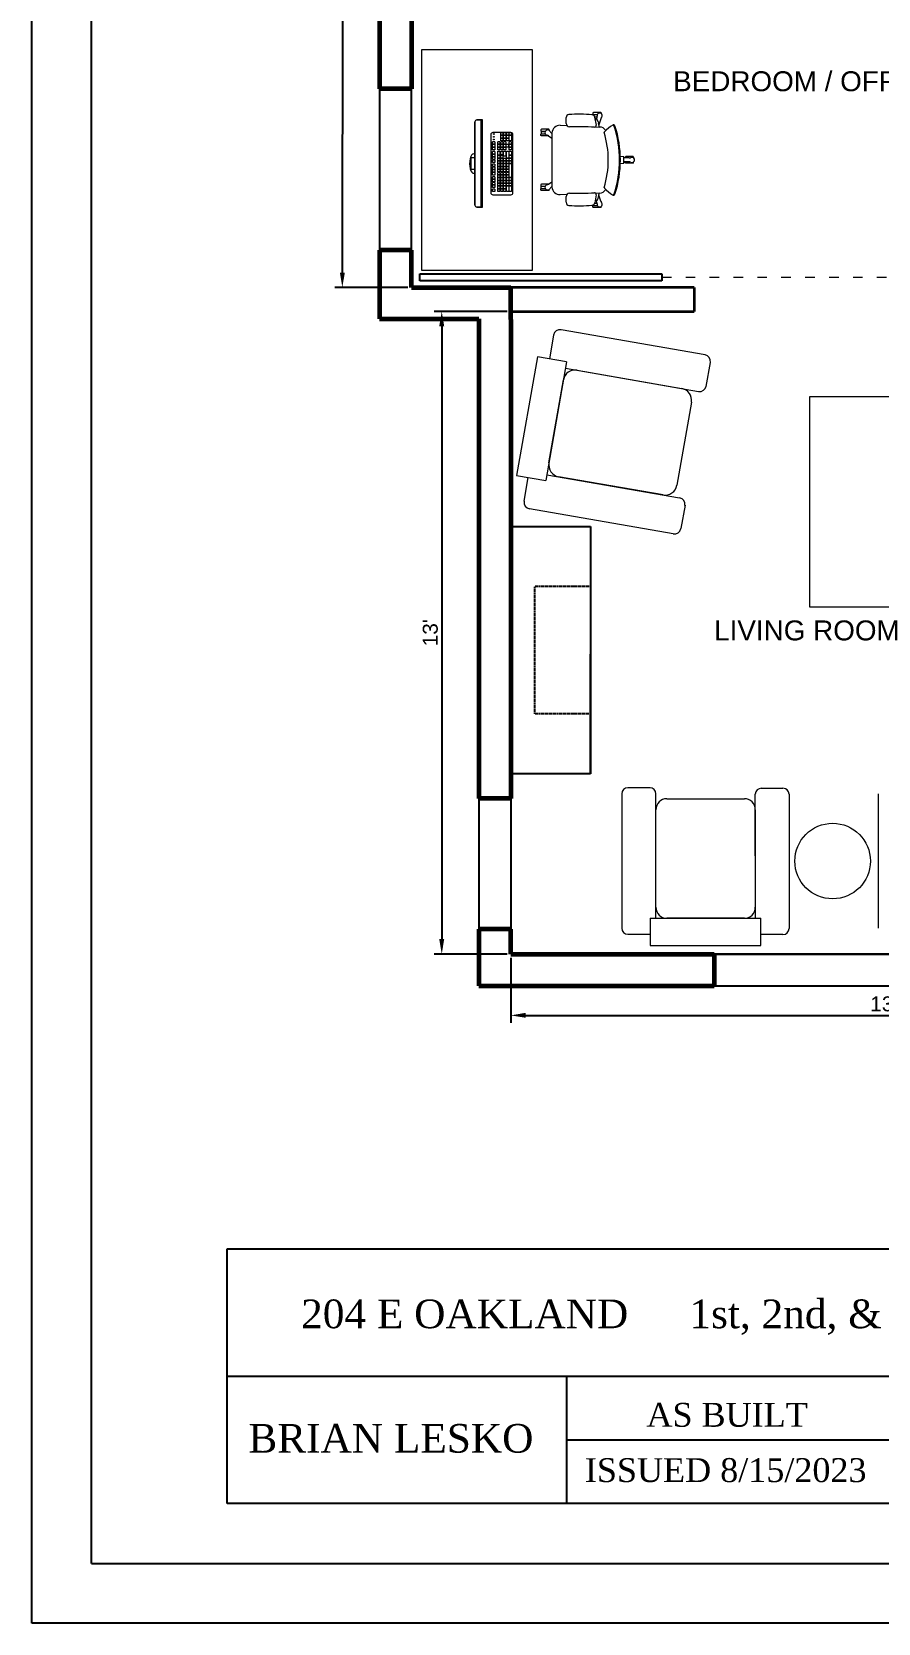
# Model space of a CAD drawing. Header units: millimetres. Extents: x 148 to 2418, y -847 to 707.
# Drawn here: x 151.8 to 364.2, y -847.5 to -448.2 of the extents above; entities that cross this region are included whole.
import ezdxf

# ---------------------------------------------------------------- set-up
doc = ezdxf.new("R2010")
doc.units = ezdxf.units.MM
doc.linetypes.add('ACAD_ISO03W100', pattern=[30, 12, -18])
for name, color, linetype in [('A-DECK-LITE', 250, 'Continuous'), ('A-DETL-FINE', 250, 'Continuous'), ('A-DETL-LITE', 250, 'Continuous'), ('A-DIMS-CRIT', 250, 'Continuous'), ('A-ROOM-NAME', 250, 'Continuous'), ('A-WALL-EXTR-HEVY', 250, 'Continuous'), ('A-WALL-INTR-MEDM', 250, 'Continuous'), ('Title Blocks', 250, 'Continuous')]:
    doc.layers.add(name, color=color, linetype=linetype)
doc.styles.get("Standard").update_dxf_attribs({"font": 'Arial.ttf'})
doc.dimstyles.new('ISO-25', dxfattribs={"dimtxt": 2.5, "dimasz": 2.5, "dimexe": 1.25, "dimexo": 0.625, "dimtad": 1, "dimtxsty": 'Standard', "dimcen": 2.5, "dimadec": 0, "dimazin": 0, "dimtfac": 1, "dimtmove": 0, "dimatfit": 3, "dimfxl": 1, "dimarcsym": 0})

# ---------------------------------------------------------------- blocks, each defined once
blk = doc.blocks.new('*D19')
at = {"layer": 'A-DIMS-CRIT', "color": 0, "lineweight": -2, "transparency": 16777216}
for p, q in [((246.16, -337.07), (227.86, -337.07)), ((229.74, -340.82), (229.73, -508.56)), ((246.15, -512.31), (227.86, -512.31))]:
    blk.add_line(p, q, dxfattribs=at)
at = {"layer": 'A-DIMS-CRIT', "color": 0, "transparency": 16777216}
for points in [[(229.11, -340.82), (230.36, -340.82), (229.74, -337.07)], [(229.11, -508.56), (230.36, -508.56), (229.73, -512.31)]]:
    blk.add_solid(points, dxfattribs=at)
at = {"layer": 'Defpoints', "color": 0, "transparency": 16777216}
for p in [(247.1, -337.07), (229.73, -512.31), (247.09, -512.31)]:
    blk.add_point(p, dxfattribs=at)
at = {"layer": 'A-DIMS-CRIT', "color": 0, "transparency": 16777216, "insert": (226.88, -424.69), "char_height": 3.75, "attachment_point": 5, "rotation": 89.9979}
blk.add_mtext("13'", dxfattribs=at)
blk = doc.blocks.new('*D21')
at = {"layer": 'A-DIMS-CRIT', "color": 0, "lineweight": -2, "transparency": 16777216}
for p, q in [((271.08, -518.31), (252.8, -518.31)), ((254.68, -522.06), (254.68, -675.83)), ((271.08, -679.58), (252.8, -679.58))]:
    blk.add_line(p, q, dxfattribs=at)
at = {"layer": 'A-DIMS-CRIT', "color": 0, "transparency": 16777216}
for points in [[(254.05, -522.06), (255.3, -522.06), (254.68, -518.31)], [(254.05, -675.83), (255.3, -675.83), (254.68, -679.58)]]:
    blk.add_solid(points, dxfattribs=at)
at = {"layer": 'Defpoints', "color": 0, "transparency": 16777216}
for p in [(272.02, -518.31), (254.68, -679.58), (272.02, -679.58)]:
    blk.add_point(p, dxfattribs=at)
at = {"layer": 'A-DIMS-CRIT', "color": 0, "transparency": 16777216, "insert": (251.82, -598.95), "char_height": 3.75, "attachment_point": 5, "rotation": 90}
blk.add_mtext("13'", dxfattribs=at)
blk = doc.blocks.new('*D22')
at = {"layer": 'A-DIMS-CRIT', "color": 0, "lineweight": -2, "transparency": 16777216}
for p, q in [((272.02, -680.52), (272.02, -696.82)), ((459.24, -680.52), (459.24, -696.82)), ((275.77, -694.95), (455.49, -694.95))]:
    blk.add_line(p, q, dxfattribs=at)
at = {"layer": 'A-DIMS-CRIT', "color": 0, "transparency": 16777216}
for points in [[(275.77, -694.32), (275.77, -695.57), (272.02, -694.95)], [(455.49, -694.32), (455.49, -695.57), (459.24, -694.95)]]:
    blk.add_solid(points, dxfattribs=at)
at = {"layer": 'Defpoints', "color": 0, "transparency": 16777216}
for p in [(272.02, -679.58), (459.24, -679.58), (459.24, -694.95)]:
    blk.add_point(p, dxfattribs=at)
at = {"layer": 'A-DIMS-CRIT', "color": 0, "transparency": 16777216, "insert": (365.63, -692.09), "char_height": 3.75, "attachment_point": 5}
blk.add_mtext("13'", dxfattribs=at)

msp = doc.modelspace()

# ---------------------------------------------------------------- linework, layer by layer
at = {"layer": 'A-DECK-LITE'}
msp.add_line((383.302, -679.584), (322.742, -679.584), dxfattribs=at)
at = {"layer": 'A-DECK-LITE', "lineweight": 5}
msp.add_line((284.039, -687.584), (323.022, -687.584), dxfattribs=at)
at = {"layer": 'A-DETL-FINE', "lineweight": 9}
for p, q in [((249.65, -508.09), (249.65, -452.567)), ((249.65, -452.567), (277.412, -452.567)), ((277.412, -452.567), (277.412, -508.09)), ((262.999, -470.773), (262.999, -491.625)), ((264.56, -470.252), (263.52, -470.252)), ((264.56, -492.146), (264.56, -470.252)), ((267, -473.962), (267, -488.537)), ((272.031, -473.441), (267.52, -473.441)), ((269.478, -474.109), (269.478, -473.497)), ((270.026, -473.497), (269.478, -473.497)), ((270.026, -474.109), (269.478, -474.109)), ((269.478, -474.808), (269.478, -474.197)), ((270.026, -474.197), (269.478, -474.197)), ((270.026, -474.808), (269.478, -474.808)), ((269.478, -475.51), (269.478, -474.898)), ((270.026, -474.898), (269.478, -474.898)), ((270.026, -473.497), (270.026, -474.109)), ((270.026, -474.197), (270.026, -474.808)), ((270.026, -474.898), (270.026, -475.51)), ((270.202, -474.109), (270.202, -473.497)), ((270.751, -473.497), (270.202, -473.497)), ((270.751, -474.109), (270.202, -474.109)), ((270.202, -474.808), (270.202, -474.197)), ((270.751, -474.197), (270.202, -474.197)), ((270.751, -474.808), (270.202, -474.808)), ((270.202, -475.51), (270.202, -474.898)), ((270.751, -474.898), (270.202, -474.898)), ((270.751, -473.497), (270.751, -474.109)), ((270.751, -474.197), (270.751, -474.808)), ((270.751, -474.898), (270.751, -475.51)), ((270.942, -474.109), (270.942, -473.497)), ((271.491, -473.497), (270.942, -473.497)), ((271.491, -474.109), (270.942, -474.109)), ((270.942, -474.808), (270.942, -474.197)), ((271.491, -474.197), (270.942, -474.197)), ((271.491, -474.808), (270.942, -474.808)), ((270.942, -475.51), (270.942, -474.898)), ((271.491, -474.898), (270.942, -474.898)), ((271.491, -473.497), (271.491, -474.109)), ((271.491, -474.197), (271.491, -474.808)), ((271.491, -474.898), (271.491, -475.51)), ((271.596, -474.109), (271.596, -473.497)), ((272.145, -473.497), (271.596, -473.497)), ((272.145, -474.109), (271.596, -474.109)), ((271.596, -475.51), (271.596, -474.197)), ((272.145, -474.197), (271.596, -474.197)), ((271.596, -475.51), (271.596, -474.898)), ((272.145, -473.497), (272.145, -474.109)), ((272.145, -474.197), (272.145, -475.51)), ((272.145, -474.898), (272.145, -475.51)), ((272.552, -488.537), (272.552, -473.962)), ((262.697, -478.74), (262.999, -478.74)), ((267.448, -476.368), (267.448, -475.756)), ((267.997, -475.756), (267.448, -475.756)), ((267.997, -476.368), (267.448, -476.368)), ((267.997, -476.368), (267.448, -476.368)), ((267.448, -477.069), (267.448, -476.457)), ((267.997, -476.457), (267.448, -476.457)), ((267.997, -477.069), (267.448, -477.069)), ((267.997, -477.069), (267.448, -477.069)), ((267.448, -477.77), (267.448, -477.159)), ((267.997, -477.159), (267.448, -477.159)), ((267.997, -477.77), (267.448, -477.77)), ((267.997, -477.77), (267.448, -477.77)), ((267.452, -478.84), (267.452, -478.228)), ((268.001, -478.228), (267.452, -478.228)), ((268.001, -478.84), (267.452, -478.84)), ((268.001, -478.84), (267.452, -478.84)), ((267.452, -479.542), (267.452, -478.93)), ((268.001, -478.93), (267.452, -478.93)), ((267.997, -475.756), (267.997, -476.368)), ((267.997, -476.457), (267.997, -477.069)), ((267.997, -477.159), (267.997, -477.77)), ((268.001, -478.228), (268.001, -478.84)), ((268.001, -478.93), (268.001, -479.542)), ((268.723, -476.368), (268.723, -475.756)), ((269.272, -475.756), (268.723, -475.756)), ((269.272, -476.368), (268.723, -476.368)), ((269.272, -476.368), (268.723, -476.368)), ((268.723, -477.069), (268.723, -476.457)), ((269.272, -476.457), (268.723, -476.457)), ((269.272, -477.069), (268.723, -477.069)), ((269.272, -477.069), (268.723, -477.069)), ((268.723, -477.77), (268.723, -477.159)), ((269.272, -477.159), (268.723, -477.159)), ((269.272, -477.77), (268.723, -477.77)), ((269.272, -477.77), (268.723, -477.77)), ((269.272, -475.756), (269.272, -476.368)), ((269.272, -476.457), (269.272, -477.069)), ((269.272, -477.159), (269.272, -477.77)), ((270.026, -475.51), (269.478, -475.51)), ((269.478, -476.368), (269.478, -475.756)), ((270.026, -475.756), (269.478, -475.756)), ((270.026, -476.368), (269.478, -476.368)), ((270.026, -476.368), (269.478, -476.368)), ((269.478, -477.069), (269.478, -476.457)), ((270.026, -476.457), (269.478, -476.457)), ((270.026, -477.069), (269.478, -477.069)), ((270.026, -477.069), (269.478, -477.069)), ((269.478, -477.77), (269.478, -477.159)), ((270.026, -477.159), (269.478, -477.159)), ((270.026, -477.77), (269.478, -477.77)), ((270.026, -477.77), (269.478, -477.77)), ((269.483, -478.998), (269.483, -478.1)), ((269.483, -478.1), (270.032, -478.1)), ((270.032, -478.998), (269.483, -478.998)), ((270.026, -475.756), (270.026, -476.368)), ((270.026, -476.457), (270.026, -477.069)), ((270.026, -477.159), (270.026, -477.77)), ((270.032, -478.1), (270.032, -478.998)), ((270.751, -475.51), (270.202, -475.51)), ((270.202, -476.368), (270.202, -475.756)), ((270.751, -475.756), (270.202, -475.756)), ((270.751, -476.368), (270.202, -476.368)), ((270.751, -476.368), (270.202, -476.368)), ((270.202, -477.069), (270.202, -476.457)), ((270.751, -476.457), (270.202, -476.457)), ((270.751, -477.069), (270.202, -477.069)), ((270.751, -477.069), (270.202, -477.069)), ((270.202, -477.77), (270.202, -477.159)), ((270.751, -477.159), (270.202, -477.159)), ((270.751, -477.77), (270.202, -477.77)), ((270.751, -477.77), (270.202, -477.77)), ((270.207, -479.392), (270.207, -478.1)), ((270.207, -478.1), (270.757, -478.1)), ((270.751, -475.756), (270.751, -476.368)), ((270.751, -476.457), (270.751, -477.069)), ((270.751, -477.159), (270.751, -477.77)), ((270.757, -478.1), (270.757, -479.392)), ((270.872, -477.069), (270.872, -476.457)), ((271.42, -476.457), (270.872, -476.457)), ((271.42, -477.069), (270.872, -477.069)), ((271.42, -477.069), (270.872, -477.069)), ((271.491, -475.51), (270.942, -475.51)), ((270.947, -479.831), (270.947, -478.1)), ((270.947, -478.1), (271.491, -478.1)), ((271.42, -476.457), (271.42, -477.069)), ((271.491, -478.1), (271.491, -479.831)), ((272.145, -475.51), (271.596, -475.51)), ((271.596, -476.368), (271.596, -475.756)), ((272.145, -475.756), (271.596, -475.756)), ((272.145, -476.368), (271.596, -476.368)), ((272.145, -476.368), (271.596, -476.368)), ((271.596, -477.77), (271.596, -477.159)), ((272.145, -477.159), (271.596, -477.159)), ((272.145, -477.77), (271.596, -477.77)), ((272.145, -477.77), (271.596, -477.77)), ((271.598, -477.069), (271.598, -476.457)), ((272.147, -476.457), (271.598, -476.457)), ((272.147, -477.069), (271.598, -477.069)), ((272.147, -477.069), (271.598, -477.069)), ((271.6, -479.128), (271.6, -478.1)), ((272.149, -479.128), (271.6, -479.128)), ((271.605, -478.1), (272.149, -478.1)), ((272.145, -475.756), (272.145, -476.368)), ((272.145, -477.159), (272.145, -477.77)), ((272.147, -476.457), (272.147, -477.069)), ((272.149, -478.1), (272.149, -479.128)), ((268.001, -479.542), (267.452, -479.542)), ((268.001, -479.542), (267.452, -479.542)), ((267.452, -481.997), (267.452, -481.385)), ((268.001, -481.385), (267.452, -481.385)), ((268.001, -481.997), (267.452, -481.997)), ((268.001, -481.997), (267.452, -481.997)), ((267.452, -482.699), (267.452, -482.087)), ((268.001, -482.087), (267.452, -482.087)), ((268.001, -482.699), (267.452, -482.699)), ((268.001, -482.699), (267.452, -482.699)), ((267.452, -483.4), (267.452, -482.788)), ((268.001, -482.788), (267.452, -482.788)), ((267.454, -480.243), (267.454, -479.631)), ((268.003, -479.631), (267.454, -479.631)), ((268.003, -480.243), (267.454, -480.243)), ((268.003, -480.243), (267.454, -480.243)), ((267.454, -480.944), (267.454, -480.332)), ((268.003, -480.332), (267.454, -480.332)), ((268.003, -480.944), (267.454, -480.944)), ((268.003, -480.944), (267.454, -480.944)), ((268.001, -481.385), (268.001, -481.997)), ((268.001, -482.087), (268.001, -482.699)), ((268.001, -482.788), (268.001, -483.4)), ((268.003, -479.631), (268.003, -480.243)), ((268.003, -480.332), (268.003, -480.944)), ((268.723, -479.831), (268.723, -479.219)), ((269.272, -479.219), (268.723, -479.219)), ((269.272, -479.831), (268.723, -479.831)), ((269.272, -479.831), (268.723, -479.831)), ((268.723, -480.532), (268.723, -479.92)), ((269.272, -479.92), (268.723, -479.92)), ((269.272, -480.532), (268.723, -480.532)), ((269.272, -480.532), (268.723, -480.532)), ((268.723, -481.234), (268.723, -480.622)), ((269.272, -480.622), (268.723, -480.622)), ((269.272, -481.234), (268.723, -481.234)), ((269.272, -481.234), (268.723, -481.234)), ((268.723, -481.935), (268.723, -481.323)), ((269.272, -481.323), (268.723, -481.323)), ((269.272, -481.935), (268.723, -481.935)), ((269.272, -481.935), (268.723, -481.935)), ((268.723, -482.636), (268.723, -482.024)), ((269.272, -482.024), (268.723, -482.024)), ((269.272, -482.636), (268.723, -482.636)), ((269.272, -482.636), (268.723, -482.636)), ((268.723, -483.337), (268.723, -482.726)), ((269.272, -482.726), (268.723, -482.726)), ((269.272, -479.219), (269.272, -479.831)), ((269.272, -479.92), (269.272, -480.532)), ((269.272, -480.622), (269.272, -481.234)), ((269.272, -481.323), (269.272, -481.935)), ((269.272, -482.024), (269.272, -482.636)), ((269.272, -482.726), (269.272, -483.337)), ((269.478, -479.831), (269.478, -479.219)), ((270.026, -479.219), (269.478, -479.219)), ((270.026, -479.831), (269.478, -479.831)), ((270.026, -479.831), (269.478, -479.831)), ((269.478, -480.532), (269.478, -479.92)), ((270.026, -479.92), (269.478, -479.92)), ((270.026, -480.532), (269.478, -480.532)), ((270.026, -480.532), (269.478, -480.532)), ((269.478, -481.234), (269.478, -480.622)), ((270.026, -480.622), (269.478, -480.622)), ((270.026, -481.234), (269.478, -481.234)), ((270.026, -481.234), (269.478, -481.234)), ((269.478, -481.935), (269.478, -481.323)), ((270.026, -481.323), (269.478, -481.323)), ((270.026, -481.935), (269.478, -481.935)), ((270.026, -481.935), (269.478, -481.935)), ((269.478, -482.636), (269.478, -482.024)), ((270.026, -482.024), (269.478, -482.024)), ((270.026, -482.636), (269.478, -482.636)), ((270.026, -482.636), (269.478, -482.636)), ((269.478, -483.337), (269.478, -482.726)), ((270.026, -482.726), (269.478, -482.726)), ((270.026, -479.219), (270.026, -479.831)), ((270.026, -479.92), (270.026, -480.532)), ((270.026, -480.622), (270.026, -481.234)), ((270.026, -481.323), (270.026, -481.935)), ((270.026, -482.024), (270.026, -482.636)), ((270.026, -482.726), (270.026, -483.337)), ((270.202, -480.532), (270.202, -479.92)), ((270.751, -479.92), (270.202, -479.92)), ((270.751, -480.532), (270.202, -480.532)), ((270.751, -480.532), (270.202, -480.532)), ((270.202, -481.234), (270.202, -480.622)), ((270.751, -480.622), (270.202, -480.622)), ((270.751, -481.234), (270.202, -481.234)), ((270.751, -481.234), (270.202, -481.234)), ((270.202, -481.935), (270.202, -481.323)), ((270.751, -481.323), (270.202, -481.323)), ((270.751, -481.935), (270.202, -481.935)), ((270.751, -481.935), (270.202, -481.935)), ((270.202, -482.636), (270.202, -482.024)), ((270.751, -482.024), (270.202, -482.024)), ((270.751, -482.636), (270.202, -482.636)), ((270.751, -482.636), (270.202, -482.636)), ((270.202, -483.337), (270.202, -482.726)), ((270.751, -482.726), (270.202, -482.726)), ((270.757, -479.392), (270.207, -479.392)), ((270.751, -479.92), (270.751, -480.532)), ((270.751, -480.622), (270.751, -481.234)), ((270.751, -481.323), (270.751, -481.935)), ((270.751, -482.024), (270.751, -482.636)), ((270.751, -482.726), (270.751, -483.337)), ((270.942, -480.532), (270.942, -479.92)), ((271.491, -479.92), (270.942, -479.92)), ((271.491, -480.532), (270.942, -480.532)), ((271.491, -480.532), (270.942, -480.532)), ((270.942, -481.234), (270.942, -480.622)), ((271.491, -480.622), (270.942, -480.622)), ((271.491, -481.234), (270.942, -481.234)), ((271.491, -481.234), (270.942, -481.234)), ((270.942, -481.935), (270.942, -481.323)), ((271.491, -481.323), (270.942, -481.323)), ((271.491, -481.935), (270.942, -481.935)), ((271.491, -481.935), (270.942, -481.935)), ((270.942, -482.636), (270.942, -482.024)), ((271.491, -482.024), (270.942, -482.024)), ((271.491, -482.636), (270.942, -482.636)), ((271.491, -482.636), (270.942, -482.636)), ((270.942, -483.337), (270.942, -482.726)), ((271.491, -482.726), (270.942, -482.726)), ((271.491, -479.831), (270.947, -479.831)), ((271.491, -479.92), (271.491, -480.532)), ((271.491, -480.622), (271.491, -481.234)), ((271.491, -481.323), (271.491, -481.935)), ((271.491, -482.024), (271.491, -482.636)), ((271.491, -482.726), (271.491, -483.337)), ((271.6, -479.831), (271.6, -479.219)), ((272.149, -479.219), (271.6, -479.219)), ((272.149, -479.831), (271.6, -479.831)), ((272.149, -479.831), (271.6, -479.831)), ((271.6, -480.532), (271.6, -479.92)), ((272.149, -479.92), (271.6, -479.92)), ((272.149, -480.532), (271.6, -480.532)), ((272.149, -480.532), (271.6, -480.532)), ((271.6, -481.234), (271.6, -480.622)), ((272.149, -480.622), (271.6, -480.622)), ((272.149, -481.234), (271.6, -481.234)), ((272.149, -481.234), (271.6, -481.234)), ((271.6, -484.74), (271.6, -481.323)), ((272.149, -481.323), (271.6, -481.323)), ((271.6, -482.636), (271.6, -482.024)), ((271.6, -483.337), (271.6, -482.726)), ((272.149, -479.831), (271.605, -479.831)), ((272.149, -479.219), (272.149, -479.831)), ((272.149, -479.219), (272.149, -479.831)), ((272.149, -479.92), (272.149, -480.532)), ((272.149, -480.622), (272.149, -481.234)), ((272.149, -481.323), (272.149, -484.74)), ((272.149, -482.024), (272.149, -482.636)), ((272.149, -482.726), (272.149, -483.337)), ((262.716, -483.65), (262.999, -483.65)), ((268.001, -483.4), (267.452, -483.4)), ((268.001, -483.4), (267.452, -483.4)), ((267.452, -484.101), (267.452, -483.489)), ((268.001, -483.489), (267.452, -483.489)), ((268.001, -484.101), (267.452, -484.101)), ((268.001, -484.101), (267.452, -484.101)), ((267.452, -485.141), (267.452, -484.529)), ((268.001, -484.529), (267.452, -484.529)), ((268.001, -485.141), (267.452, -485.141)), ((268.001, -485.141), (267.452, -485.141)), ((267.452, -485.843), (267.452, -485.231)), ((268.001, -485.231), (267.452, -485.231)), ((268.001, -485.843), (267.452, -485.843)), ((268.001, -485.843), (267.452, -485.843)), ((267.452, -486.544), (267.452, -485.932)), ((268.001, -485.932), (267.452, -485.932)), ((268.001, -486.544), (267.452, -486.544)), ((268.001, -486.544), (267.452, -486.544)), ((267.452, -487.245), (267.452, -486.633)), ((268.001, -486.633), (267.452, -486.633)), ((268.001, -483.489), (268.001, -484.101)), ((268.001, -484.529), (268.001, -485.141)), ((268.001, -485.231), (268.001, -485.843)), ((268.001, -485.932), (268.001, -486.544)), ((268.001, -486.633), (268.001, -487.245)), ((269.272, -483.337), (268.723, -483.337)), ((269.272, -483.337), (268.723, -483.337)), ((268.723, -484.039), (268.723, -483.427)), ((269.272, -483.427), (268.723, -483.427)), ((269.272, -484.039), (268.723, -484.039)), ((269.272, -484.039), (268.723, -484.039)), ((268.723, -484.74), (268.723, -484.128)), ((269.272, -484.128), (268.723, -484.128)), ((269.272, -484.74), (268.723, -484.74)), ((269.272, -484.74), (268.723, -484.74)), ((268.723, -485.441), (268.723, -484.829)), ((269.272, -484.829), (268.723, -484.829)), ((269.272, -485.441), (268.723, -485.441)), ((269.272, -485.441), (268.723, -485.441)), ((268.723, -486.143), (268.723, -485.531)), ((269.272, -485.531), (268.723, -485.531)), ((269.272, -486.143), (268.723, -486.143)), ((269.272, -486.143), (268.723, -486.143)), ((268.723, -486.844), (268.723, -486.232)), ((269.272, -486.232), (268.723, -486.232)), ((269.272, -486.844), (268.723, -486.844)), ((269.272, -486.844), (268.723, -486.844)), ((268.723, -487.545), (268.723, -486.933)), ((269.272, -486.933), (268.723, -486.933)), ((269.272, -483.427), (269.272, -484.039)), ((269.272, -484.128), (269.272, -484.74)), ((269.272, -484.829), (269.272, -485.441)), ((269.272, -485.531), (269.272, -486.143)), ((269.272, -486.232), (269.272, -486.844)), ((269.272, -486.933), (269.272, -487.545)), ((270.026, -483.337), (269.478, -483.337)), ((270.026, -483.337), (269.478, -483.337)), ((269.478, -484.039), (269.478, -483.427)), ((270.026, -483.427), (269.478, -483.427)), ((270.026, -484.039), (269.478, -484.039)), ((270.026, -484.039), (269.478, -484.039)), ((269.478, -484.74), (269.478, -484.128)), ((270.026, -484.128), (269.478, -484.128)), ((270.026, -484.74), (269.478, -484.74)), ((270.026, -484.74), (269.478, -484.74)), ((269.478, -485.441), (269.478, -484.829)), ((270.026, -484.829), (269.478, -484.829)), ((270.026, -485.441), (269.478, -485.441)), ((270.026, -485.441), (269.478, -485.441)), ((269.478, -486.143), (269.478, -485.531)), ((270.026, -485.531), (269.478, -485.531)), ((270.026, -486.143), (269.478, -486.143)), ((270.026, -486.143), (269.478, -486.143)), ((269.478, -486.844), (269.478, -486.232)), ((270.026, -486.232), (269.478, -486.232)), ((270.026, -486.844), (269.478, -486.844)), ((270.026, -486.844), (269.478, -486.844)), ((269.478, -487.545), (269.478, -486.933)), ((270.026, -486.933), (269.478, -486.933)), ((270.026, -483.427), (270.026, -484.039)), ((270.026, -484.128), (270.026, -484.74)), ((270.026, -484.829), (270.026, -485.441)), ((270.026, -485.531), (270.026, -486.143)), ((270.026, -486.232), (270.026, -486.844)), ((270.026, -486.933), (270.026, -487.545)), ((270.751, -483.337), (270.202, -483.337)), ((270.751, -483.337), (270.202, -483.337)), ((270.202, -484.039), (270.202, -483.427)), ((270.751, -483.427), (270.202, -483.427)), ((270.751, -484.039), (270.202, -484.039)), ((270.751, -484.039), (270.202, -484.039)), ((270.202, -484.74), (270.202, -484.128)), ((270.751, -484.128), (270.202, -484.128)), ((270.751, -484.74), (270.202, -484.74)), ((270.751, -484.74), (270.202, -484.74)), ((270.202, -485.441), (270.202, -484.829)), ((270.751, -484.829), (270.202, -484.829)), ((270.751, -485.441), (270.202, -485.441)), ((270.751, -485.441), (270.202, -485.441)), ((270.202, -486.143), (270.202, -485.531)), ((270.751, -485.531), (270.202, -485.531)), ((270.751, -486.143), (270.202, -486.143)), ((270.751, -486.143), (270.202, -486.143)), ((270.202, -486.844), (270.202, -486.232)), ((270.751, -486.232), (270.202, -486.232)), ((270.751, -486.844), (270.202, -486.844)), ((270.751, -486.844), (270.202, -486.844)), ((270.202, -487.545), (270.202, -486.933)), ((270.751, -486.933), (270.202, -486.933)), ((270.751, -483.427), (270.751, -484.039)), ((270.751, -484.128), (270.751, -484.74)), ((270.751, -484.829), (270.751, -485.441)), ((270.751, -485.531), (270.751, -486.143)), ((270.751, -486.232), (270.751, -486.844)), ((270.751, -486.933), (270.751, -487.545)), ((271.491, -483.337), (270.942, -483.337)), ((271.491, -483.337), (270.942, -483.337)), ((270.942, -484.039), (270.942, -483.427)), ((271.491, -483.427), (270.942, -483.427)), ((271.491, -484.039), (270.942, -484.039)), ((271.491, -484.039), (270.942, -484.039)), ((270.942, -484.74), (270.942, -484.128)), ((271.491, -484.128), (270.942, -484.128)), ((271.491, -484.74), (270.942, -484.74)), ((271.491, -484.74), (270.942, -484.74)), ((270.942, -485.441), (270.942, -484.829)), ((271.491, -484.829), (270.942, -484.829)), ((271.491, -485.441), (270.942, -485.441)), ((271.491, -485.441), (270.942, -485.441)), ((270.942, -486.143), (270.942, -485.531)), ((271.491, -485.531), (270.942, -485.531)), ((271.491, -486.143), (270.942, -486.143)), ((271.491, -486.143), (270.942, -486.143)), ((270.942, -486.844), (270.942, -486.232)), ((271.491, -486.232), (270.942, -486.232)), ((271.491, -486.844), (270.942, -486.844)), ((271.491, -486.844), (270.942, -486.844)), ((270.942, -488.247), (270.942, -486.933)), ((270.942, -487.545), (270.942, -486.933)), ((271.491, -486.933), (270.942, -486.933)), ((271.491, -483.427), (271.491, -484.039)), ((271.491, -484.128), (271.491, -484.74)), ((271.491, -484.829), (271.491, -485.441)), ((271.491, -485.531), (271.491, -486.143)), ((271.491, -486.232), (271.491, -486.844)), ((271.491, -486.933), (271.491, -488.247)), ((271.491, -486.933), (271.491, -487.545)), ((271.6, -484.039), (271.6, -483.427)), ((271.6, -484.74), (271.6, -484.128)), ((272.149, -484.74), (271.6, -484.74)), ((272.149, -484.74), (271.6, -484.74)), ((271.6, -485.441), (271.6, -484.829)), ((272.149, -484.829), (271.6, -484.829)), ((272.149, -485.441), (271.6, -485.441)), ((272.149, -485.441), (271.6, -485.441)), ((271.6, -486.143), (271.6, -485.531)), ((272.149, -485.531), (271.6, -485.531)), ((272.149, -486.143), (271.6, -486.143)), ((272.149, -486.143), (271.6, -486.143)), ((271.6, -486.844), (271.6, -486.232)), ((272.149, -486.232), (271.6, -486.232)), ((272.149, -486.844), (271.6, -486.844)), ((272.149, -486.844), (271.6, -486.844)), ((271.6, -488.247), (271.6, -486.933)), ((271.6, -487.545), (271.6, -486.933)), ((272.149, -486.933), (271.6, -486.933)), ((272.149, -483.427), (272.149, -484.039)), ((272.149, -484.128), (272.149, -484.74)), ((272.149, -484.829), (272.149, -485.441)), ((272.149, -485.531), (272.149, -486.143)), ((272.149, -486.232), (272.149, -486.844)), ((272.149, -486.933), (272.149, -488.247)), ((272.149, -486.933), (272.149, -487.545)), ((268.001, -487.245), (267.452, -487.245)), ((268.001, -487.245), (267.452, -487.245)), ((267.452, -488.247), (267.452, -487.635)), ((268.001, -487.635), (267.452, -487.635)), ((268.001, -488.247), (267.452, -488.247)), ((267.52, -489.058), (272.031, -489.058)), ((268.001, -487.635), (268.001, -488.247)), ((269.272, -487.545), (268.723, -487.545)), ((269.272, -487.545), (268.723, -487.545)), ((268.723, -488.247), (268.723, -487.635)), ((269.272, -487.635), (268.723, -487.635)), ((269.272, -488.247), (268.723, -488.247)), ((269.272, -487.635), (269.272, -488.247)), ((270.026, -487.545), (269.478, -487.545)), ((270.026, -487.545), (269.478, -487.545)), ((269.478, -488.247), (269.478, -487.635)), ((270.026, -487.635), (269.478, -487.635)), ((270.026, -488.247), (269.478, -488.247)), ((270.026, -487.635), (270.026, -488.247)), ((270.751, -487.545), (270.202, -487.545)), ((270.751, -487.545), (270.202, -487.545)), ((270.202, -488.247), (270.202, -487.635)), ((270.751, -487.635), (270.202, -487.635)), ((270.751, -488.247), (270.202, -488.247)), ((270.751, -487.635), (270.751, -488.247)), ((271.491, -488.247), (270.942, -488.247)), ((272.149, -488.247), (271.6, -488.247)), ((263.52, -492.146), (264.56, -492.146)), ((277.412, -508.09), (249.65, -508.09)), ((320.751, -529.213), (284.667, -522.906)), ((282.747, -524.255), (281.705, -530.215)), ((278.682, -529.686), (273.478, -559.461)), ((285.999, -530.965), (278.682, -529.686)), ((285.999, -530.965), (280.795, -560.74)), ((285.721, -532.553), (319.146, -538.395)), ((288.664, -533.068), (314.895, -537.652)), ((321.051, -537.132), (322.099, -531.132)), ((281.568, -556.33), (285.209, -535.495)), ((317.322, -541.107), (313.681, -561.943)), ((347.048, -592.556), (347.048, -539.63)), ((347.048, -539.63), (377.921, -539.63)), ((273.478, -559.461), (280.795, -560.74)), ((275.356, -565.943), (276.397, -559.983)), ((281.054, -559.29), (314.375, -565.092)), ((310.226, -564.37), (283.995, -559.785)), ((315.735, -566.949), (314.708, -572.82)), ((312.789, -574.169), (276.704, -567.862)), ((377.921, -592.556), (347.048, -592.556)), ((306.989, -637.856), (301.388, -637.856)), ((334.838, -637.951), (340.318, -637.952)), ((299.863, -639.382), (299.863, -673.064)), ((308.434, -670.582), (308.434, -639.382)), ((311.179, -640.604), (330.628, -640.604)), ((333.39, -670.577), (333.371, -639.477)), ((341.843, -639.477), (341.843, -673.16)), ((364.211, -639.382), (364.211, -673.064)), ((308.434, -667.835), (308.434, -643.35)), ((333.373, -643.35), (333.373, -667.835)), ((306.951, -670.582), (334.744, -670.582)), ((306.951, -670.582), (306.951, -677.412)), ((330.628, -670.58), (311.179, -670.58)), ((334.744, -677.412), (334.744, -670.582)), ((301.388, -674.589), (306.951, -674.589)), ((340.318, -674.685), (334.755, -674.685)), ((306.951, -677.412), (334.744, -677.412))]:
    msp.add_line(p, q, dxfattribs=at)
at = {"layer": 'A-DETL-FINE', "lineweight": 9, "ltscale": 2}
for p, q in [((285.942, -471.158), (285.929, -469.696)), ((292.764, -468.374), (292.64, -468.506)), ((292.64, -468.506), (292.64, -468.843)), ((292.64, -468.843), (292.676, -468.879)), ((292.676, -468.879), (293.734, -468.879)), ((292.676, -468.914), (292.676, -469.072)), ((292.676, -468.914), (293.715, -468.914)), ((294.599, -468.375), (292.764, -468.374)), ((293.051, -469.491), (293.675, -469.491)), ((293.061, -469.526), (293.672, -469.526)), ((293.523, -470.03), (293.305, -470.03)), ((293.642, -469.675), (293.489, -470.133)), ((293.934, -470.78), (294.014, -471.106)), ((294.577, -469.978), (294.099, -471.495)), ((294.599, -470.03), (294.56, -470.03)), ((294.722, -468.507), (294.599, -468.375)), ((294.722, -469.898), (294.599, -470.03)), ((294.722, -468.507), (294.722, -468.665)), ((294.722, -469.898), (294.722, -469.74)), ((279.574, -473.815), (279.61, -473.78)), ((279.574, -474.152), (279.574, -473.815)), ((279.698, -474.284), (279.574, -474.152)), ((279.698, -472.628), (279.575, -472.76)), ((279.575, -472.76), (279.575, -473.097)), ((279.575, -473.097), (279.61, -473.132)), ((279.61, -473.132), (280.668, -473.133)), ((279.61, -473.168), (279.61, -473.744)), ((279.61, -473.168), (280.649, -473.168)), ((279.61, -473.744), (280.649, -473.745)), ((279.61, -473.78), (280.668, -473.78)), ((281.533, -472.628), (279.698, -472.628)), ((281.549, -474.284), (279.698, -474.284)), ((281.488, -474.24), (282.34, -474.87)), ((281.657, -472.76), (281.533, -472.628)), ((281.657, -472.76), (281.656, -472.935)), ((282.066, -473.445), (282.34, -473.64)), ((282.34, -473.53), (282.338, -487.127)), ((284.402, -471.628), (286.105, -471.701)), ((293.293, -472.007), (294.289, -472.049)), ((301.739, -479.823), (300.403, -479.811)), ((301.739, -480.806), (300.403, -480.817)), ((300.723, -481.01), (300.723, -480.815)), ((300.847, -481.142), (300.723, -481.01)), ((300.847, -479.486), (300.724, -479.618)), ((300.724, -479.618), (300.724, -479.814)), ((302.682, -479.486), (300.847, -479.486)), ((302.682, -481.142), (300.847, -481.142)), ((302.806, -479.618), (302.682, -479.486)), ((302.805, -481.01), (302.682, -481.142)), ((302.805, -481.01), (302.805, -480.852)), ((302.806, -479.618), (302.806, -479.777)), ((279.696, -486.355), (279.573, -486.487)), ((279.573, -486.487), (279.573, -486.824)), ((279.573, -486.824), (279.608, -486.859)), ((279.608, -486.859), (280.666, -486.86)), ((279.608, -486.895), (280.647, -486.895)), ((279.608, -487.472), (279.608, -486.895)), ((281.547, -486.356), (279.696, -486.355)), ((281.487, -486.4), (282.339, -485.77)), ((282.064, -487.195), (282.338, -487)), ((279.572, -487.542), (279.608, -487.507)), ((279.572, -487.879), (279.572, -487.542)), ((279.696, -488.011), (279.572, -487.879)), ((279.608, -487.472), (280.647, -487.472)), ((279.608, -487.507), (280.666, -487.507)), ((281.531, -488.011), (279.696, -488.011)), ((281.654, -487.879), (281.531, -488.011)), ((281.654, -487.879), (281.654, -487.705)), ((284.399, -489.012), (286.102, -488.94)), ((285.926, -490.945), (285.94, -489.483)), ((293.058, -491.117), (293.669, -491.117)), ((293.291, -488.636), (294.287, -488.594)), ((293.52, -490.613), (293.302, -490.613)), ((293.639, -490.968), (293.486, -490.51)), ((293.931, -489.863), (294.011, -489.538)), ((294.574, -490.665), (294.096, -489.148)), ((294.596, -490.613), (294.557, -490.613)), ((294.719, -490.745), (294.596, -490.613)), ((294.719, -490.745), (294.719, -490.904)), ((292.637, -491.8), (292.672, -491.764)), ((292.637, -492.137), (292.637, -491.8)), ((292.761, -492.269), (292.637, -492.137)), ((292.672, -491.729), (292.672, -491.571)), ((292.672, -491.729), (293.712, -491.729)), ((292.672, -491.764), (293.73, -491.764)), ((294.596, -492.269), (292.761, -492.269)), ((293.048, -491.152), (293.672, -491.152)), ((294.719, -492.137), (294.596, -492.269)), ((294.719, -492.137), (294.719, -491.978))]:
    msp.add_line(p, q, dxfattribs=at)
at = {"layer": 'A-DETL-FINE', "linetype": 'ACAD_ISO03W100', "lineweight": 9, "ltscale": 0.2, "transparency": 33554687}
msp.add_line((309.9, -509.759), (401.755, -509.759), dxfattribs=at)
at = {"layer": 'A-DETL-FINE', "lineweight": 9}
for points in [[(262.999, -491.625), (262.999, -470.773)], [(263.52, -470.252), (264.56, -470.252)], [(293.477, -471.585), (293.069, -469.56)], [(299.502, -481.219), (300.403, -481.087), (300.403, -479.558), (299.502, -479.426)], [(293.474, -489.058), (293.066, -491.083)], [(264.56, -492.146), (263.52, -492.146)]]:
    msp.add_lwpolyline(points, dxfattribs=at)
for points in [[(264.56, -470.252), (264.56, -492.146), (264.929, -492.146), (264.929, -470.252)], [(268.728, -479.118), (268.728, -478.1), (269.278, -478.1), (269.278, -479.118)], [(262.999, -479.687), (262.999, -482.711), (262.056, -482.711), (262.056, -479.687)]]:
    msp.add_lwpolyline(points, close=True, dxfattribs=at)
for centre, radius in [((267.744, -473.809), 0.09), ((267.744, -474.498), 0.09), ((267.744, -475.185), 0.09), ((352.783, -656.236), 9.477)]:
    msp.add_circle(centre, radius, dxfattribs=at)
for centre, radius, start, end in [((263.52, -470.773), 0.521, 90, 180), ((267.52, -473.962), 0.521, 90, 180), ((272.031, -473.962), 0.521, 0, 90), ((267.52, -488.537), 0.521, 180, 270), ((272.031, -488.537), 0.521, 270, 0), ((263.52, -491.625), 0.521, 180, 270), ((284.381, -524.54), 1.659, 80.08678, 170.08678), ((320.466, -530.847), 1.659, 350.08678, 80.08678), ((288.15, -536.009), 2.986, 80.08678, 170.08678), ((314.381, -540.593), 2.986, 350.08678, 80.08678), ((319.432, -536.761), 1.659, 260.08678, 350.08678), ((284.509, -556.844), 2.986, 170.08678, 260.08678), ((310.74, -561.429), 2.986, 260.08678, 350.08678), ((276.99, -566.228), 1.659, 170.08678, 260.08678), ((314.089, -566.726), 1.659, 350.08678, 80.08678), ((313.074, -572.535), 1.659, 260.08678, 350.08678), ((301.388, -639.382), 1.525, 90, 180), ((306.909, -639.382), 1.525, 0, 90), ((334.896, -639.477), 1.525, 90, 180), ((340.318, -639.477), 1.525, 0, 90), ((311.179, -643.35), 2.745, 90, 180), ((330.628, -643.35), 2.745, 0, 90), ((311.179, -667.835), 2.745, 180, 270), ((330.628, -667.835), 2.745, 270, 0), ((301.388, -673.064), 1.525, 180, 270), ((340.318, -673.16), 1.525, 270, 0)]:
    msp.add_arc(centre, radius, start, end, dxfattribs=at)
at = {"layer": 'A-DETL-FINE', "lineweight": 9, "ltscale": 2}
for centre, radius, start, end in [((286.625, -469.623), 0.699, 95.03654, 186.00474), ((286.709, -471.224), 0.769, 175.04182, 270.93164), ((289.063, -498.057), 29.238, 83.3476, 94.90474), ((292.404, -469.694), 0.679, 11.38427, 86.06746), ((292.858, -471.043), 1.107, 13.75015, 74.57903), ((292.98, -469.462), 0.696, 342.20154, 8.70741), ((294.312, -469.202), 0.663, 310.52447, 193.45948), ((286.141, -473.032), 8.104, 7.11894, 13.75015), ((295.237, -470.196), 0.696, 135.27654, 161.78243), ((281.246, -473.456), 0.663, 22.52447, 265.45949), ((281.082, -474.804), 0.696, 54.20154, 80.7074), ((282.477, -472.884), 0.696, 207.27654, 233.78241), ((284.318, -473.606), 1.979, 87.57291, 177.81851), ((287.414, -663.383), 191.391, 88.31383, 90.20718), ((293.062, -471.655), 0.42, 267.63877, 9.61074), ((294.195, -474.123), 2.076, 36.26397, 87.38921), ((272.416, -480.319), 24.054, 343.19676, 16.78717), ((295.927, -473.59), 0.529, 136.96029, 155.59581), ((303.045, -480.288), 10.304, 122.04452, 136.75437), ((297.797, -471.871), 0.385, 21.0959, 124.61874), ((297.588, -471.939), 0.385, 21.0959, 91.3726), ((271.726, -480.318), 27.57, 341.98827, 17.99568), ((271.726, -480.318), 27.791, 341.98827, 17.99568), ((301.737, -479.127), 0.696, 270.20154, 296.70741), ((301.736, -481.501), 0.696, 63.27654, 89.78243), ((302.395, -480.314), 0.663, 238.52447, 121.45948), ((281.244, -487.183), 0.663, 94.52446, 337.45949), ((281.08, -485.836), 0.696, 279.27654, 305.78241), ((284.316, -487.035), 1.979, 182.16543, 272.41103), ((282.475, -487.757), 0.696, 126.20154, 152.7074), ((286.622, -491.018), 0.699, 173.97921, 264.94741), ((286.706, -489.417), 0.769, 89.05231, 184.94213), ((287.465, -297.259), 191.391, 269.77676, 271.67011), ((292.401, -490.949), 0.679, 273.91648, 348.59968), ((293.06, -488.988), 0.42, 350.3732, 92.3452), ((292.856, -489.6), 1.107, 285.40493, 346.23381), ((292.977, -491.181), 0.696, 351.27654, 17.78241), ((294.309, -491.441), 0.663, 166.52446, 49.45948), ((286.139, -487.609), 8.104, 346.23381, 352.86501), ((294.193, -486.538), 2.076, 272.59474, 324.06118), ((295.234, -490.448), 0.696, 198.20154, 224.70741), ((295.925, -487.054), 0.529, 204.38816, 223.02366), ((303.045, -480.357), 10.304, 223.22957, 237.93944), ((297.585, -488.705), 0.385, 268.6113, 338.88805), ((297.795, -488.773), 0.385, 235.36516, 338.88805), ((289.068, -462.585), 29.238, 265.07922, 276.63635)]:
    msp.add_arc(centre, radius, start, end, dxfattribs=at)
at = {"layer": 'A-DETL-FINE', "lineweight": 9}
msp.add_ellipse((262.707, -481.195), major_axis=(-0.009, 2.455), ratio=0.422033, start_param=6.2799588, end_param=9.4843481, dxfattribs=at)
at = {"layer": 'A-DETL-LITE', "lineweight": 25}
for p, q in [((239.09, -462.434), (239.09, -502.934)), ((247.09, -502.934), (247.09, -462.434)), ((249.195, -510.625), (249.195, -508.893)), ((249.195, -508.893), (309.9, -508.893)), ((309.9, -510.625), (249.195, -510.625)), ((309.9, -508.893), (309.9, -510.625)), ((272.022, -572.309), (292.022, -572.309)), ((272.022, -572.309), (292.022, -572.309)), ((292.022, -572.309), (292.022, -634.309)), ((292.022, -572.309), (292.022, -634.309)), ((292.022, -572.309), (292.022, -584.309)), ((292.022, -572.309), (292.022, -588.309)), ((292.022, -572.309), (292.022, -590.309)), ((292.022, -572.309), (292.022, -587.309)), ((292.022, -622.309), (292.022, -604.309)), ((292.022, -634.309), (292.022, -616.309)), ((292.022, -634.309), (292.022, -619.309)), ((292.022, -634.309), (292.022, -622.309)), ((292.022, -634.309), (292.022, -627.449)), ((292.022, -634.309), (272.022, -634.309)), ((292.022, -634.309), (272.022, -634.309)), ((264.022, -640.559), (264.022, -673.334)), ((272.022, -640.559), (272.022, -673.334)), ((323.022, -679.584), (383.022, -679.584)), ((323.022, -687.584), (383.022, -687.584))]:
    msp.add_line(p, q, dxfattribs=at)
at = {"layer": 'A-DETL-LITE', "lineweight": 18}
for p, q in [((309.9, -508.893), (249.195, -508.893)), ((249.195, -508.893), (249.195, -510.625)), ((249.195, -510.625), (309.9, -510.625)), ((309.9, -510.625), (309.9, -508.893))]:
    msp.add_line(p, q, dxfattribs=at)
at = {"layer": 'A-DETL-LITE', "linetype": 'ACAD_ISO03W100', "lineweight": 25, "ltscale": 0.002}
for p, q in [((292.022, -587.309), (278.022, -587.309)), ((278.022, -619.309), (278.022, -587.309)), ((289.022, -587.309), (278.022, -587.309)), ((292.022, -619.309), (278.022, -619.309))]:
    msp.add_line(p, q, dxfattribs=at)
at = {"layer": 'A-WALL-EXTR-HEVY', "lineweight": 60}
for p, q in [((239.09, -386.046), (239.09, -462.434)), ((239.09, -386.046), (239.09, -462.434)), ((247.096, -386.046), (247.09, -462.434)), ((245.056, -462.434), (239.09, -462.434)), ((247.09, -462.434), (239.09, -462.434)), ((239.09, -502.934), (239.09, -520.215)), ((247.09, -502.934), (239.09, -502.934)), ((239.09, -502.934), (239.09, -520.215)), ((247.09, -502.934), (239.09, -502.934)), ((247.09, -512.309), (247.09, -502.934)), ((247.09, -512.309), (247.09, -502.934)), ((247.09, -512.309), (272.022, -512.309)), ((247.09, -512.309), (272.022, -512.309)), ((272.022, -520.309), (272.022, -512.309)), ((272.022, -520.309), (272.022, -512.309)), ((239.09, -520.215), (264.022, -520.215)), ((264.022, -520.215), (264.022, -640.559)), ((272.022, -520.309), (272.022, -634.309)), ((272.022, -520.309), (272.022, -634.309)), ((272.022, -634.309), (272.022, -640.559)), ((272.022, -634.309), (272.022, -640.559)), ((272.022, -640.559), (264.022, -640.559)), ((272.022, -640.559), (264.022, -640.559)), ((264.022, -673.334), (264.022, -687.584)), ((272.022, -673.334), (264.022, -673.334)), ((272.022, -673.334), (264.022, -673.334)), ((272.022, -679.584), (272.022, -673.334)), ((272.022, -679.584), (272.022, -673.334)), ((272.022, -679.584), (323.022, -679.584)), ((272.022, -679.584), (323.022, -679.584)), ((323.022, -679.584), (323.022, -687.584)), ((323.022, -679.584), (323.022, -687.584)), ((264.022, -687.584), (323.022, -687.584)), ((266.042, -687.584), (266.042, -687.584)), ((266.042, -687.584), (323.022, -687.584)), ((266.042, -687.584), (266.042, -687.584))]:
    msp.add_line(p, q, dxfattribs=at)
at = {"layer": 'A-WALL-INTR-MEDM', "lineweight": 35}
for p, q in [((318.022, -512.309), (272.022, -512.309)), ((318.022, -512.309), (318.022, -518.309)), ((272.022, -518.309), (318.022, -518.309))]:
    msp.add_line(p, q, dxfattribs=at)
at = {"layer": 'Title Blocks'}
for p, q in [((151.802, -847.465), (151.802, -177.821)), ((166.802, -832.465), (166.802, -192.821)), ((200.79, -753.569), (456.374, -753.569)), ((200.79, -817.465), (200.79, -753.569)), ((200.79, -785.517), (456.371, -785.517)), ((285.985, -785.517), (285.985, -817.465)), ((520.264, -817.465), (200.79, -817.465)), ((166.802, -832.465), (1489.694, -832.465)), ((1504.734, -847.465), (151.802, -847.465))]:
    msp.add_line(p, q, dxfattribs=at)
msp.add_lwpolyline([(285.985, -801.491), (456.374, -801.491), (456.374, -817.465)], dxfattribs=at)

# ---------------------------------------------------------------- texts
at = {"layer": 'A-ROOM-NAME'}
for s, p in [('BEDROOM / OFFICE', (312.763, -463.066)), ('LIVING ROOM', (323.046, -600.864))]:
    msp.add_text(s, height=5, dxfattribs=at).set_placement(p)
at = {"layer": 'Title Blocks', "attachment_point": 1}
for s, insert, char_height in [('{\\fTimes New Roman|b0|i0|c0|p0;204 E OAKLAND}', (219.394, -766.26), 7.19458), ('{\\fTimes New Roman|b0|i0|c0|p0;1st, 2nd, & 3rd FLOOR}', (316.83, -766.26), 7.19458), ('{\\fTimes New Roman|b0|i0|c0|p0;AS BUILT}', (306.048, -792.189), 5.99549), ('{\\fTimes New Roman|b0|i0|c0|p0;BRIAN LESKO}', (206.153, -797.481), 7.19458), ('{\\fTimes New Roman|b0|i0|c0|p0;ISSUED 8/15/2023}', (290.596, -806.064), 5.99549)]:
    msp.add_mtext_dynamic_manual_height_columns(s, width=107.12008, gutter_width=7.494, heights=[0], dxfattribs=dict(at, insert=insert, char_height=char_height))

# ---------------------------------------------------------------- dimensions: what is measured, and where the dimension line sits
at = {"layer": 'A-DIMS-CRIT'}
for p1, p2, distance, picture, middle in [((247.096, -337.073), (247.09, -512.309), -17.357, '*D19', (226.883, -424.69)), ((272.022, -518.309), (272.022, -679.584), -17.345, '*D21', (251.824, -598.947)), ((272.022, -679.584), (459.245, -679.584), -15.364, '*D22', (365.633, -692.095))]:
    dim = msp.add_aligned_dim(p1=p1, p2=p2, distance=distance, text="13'", dimstyle='ISO-25', override={"dimscale": 1.5}, dxfattribs=at)
    dim.commit()
    dim.dimension.update_dxf_attribs({"geometry": picture, "text_midpoint": middle})

doc.saveas('drawing.dxf')
